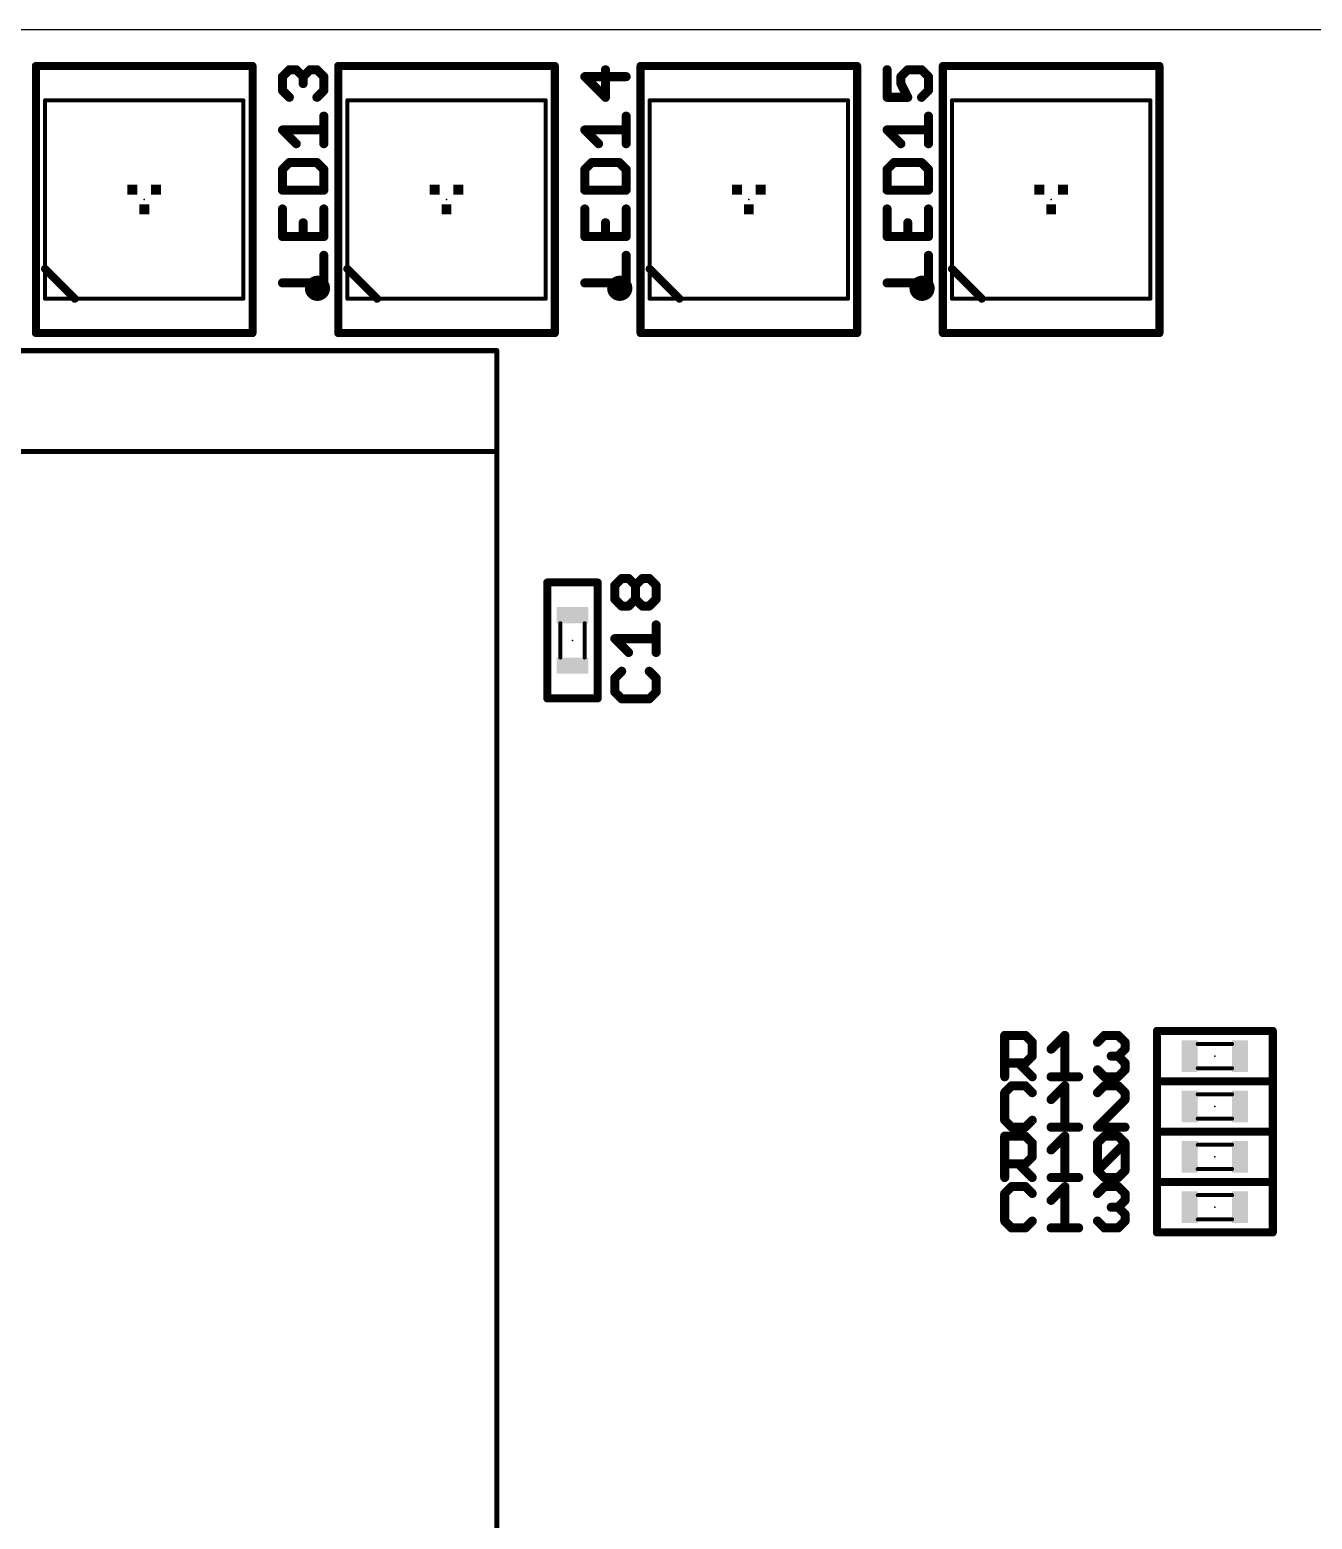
# Model space of a CAD drawing. Extents: x 43 to 243, y 16 to 92.
# Drawn here: x 171.42 to 203.75, y 54.05 to 91.59 of the extents above; entities that cross this region are included whole.
import ezdxf

# ---------------------------------------------------------------- set-up
doc = ezdxf.new("R2010")
doc.units = 0
for name, color, linetype in [('20', 7, 'CONTINUOUS'), ('21', 253, 'CONTINUOUS'), ('23', 7, 'CONTINUOUS'), ('25', 253, 'CONTINUOUS'), ('51', 253, 'CONTINUOUS')]:
    doc.layers.add(name, color=color, linetype=linetype)

# ---------------------------------------------------------------- blocks, each defined once
blk = doc.blocks.new('RECT')
blk.add_solid([(-0.5, -0.5), (0.5, -0.5), (-0.5, 0.5), (0.5, 0.5)])

msp = doc.modelspace()

# ---------------------------------------------------------------- linework, layer by layer
at = {"layer": '20'}
msp.add_line((243.18, 91.59), (43.18, 91.59), dxfattribs=at)
at = {"layer": '21'}
for points, const_width in [([(171.577, 83.947), (171.577, 90.678)], 0.2032), ([(171.577, 90.678), (177.038, 90.678)], 0.2032), ([(177.038, 90.678), (177.038, 83.947)], 0.2032), ([(179.197, 83.947), (179.197, 90.678)], 0.2032), ([(179.197, 90.678), (184.658, 90.678)], 0.2032), ([(184.658, 90.678), (184.658, 83.947)], 0.2032), ([(186.817, 83.947), (186.817, 90.678)], 0.2032), ([(186.817, 90.678), (192.278, 90.678)], 0.2032), ([(192.278, 90.678), (192.278, 83.947)], 0.2032), ([(194.437, 83.947), (194.437, 90.678)], 0.2032), ([(194.437, 90.678), (199.898, 90.678)], 0.2032), ([(199.898, 90.678), (199.898, 83.947)], 0.2032), ([(177.038, 83.947), (171.577, 83.947)], 0.2032), ([(184.658, 83.947), (179.197, 83.947)], 0.2032), ([(192.278, 83.947), (186.817, 83.947)], 0.2032), ([(199.898, 83.947), (194.437, 83.947)], 0.2032), ([(104.4575, 83.5025), (183.1975, 83.5025)], 0.127), ([(183.1975, 83.5025), (183.1975, 17.4625)], 0.127), ([(183.1975, 80.9625), (104.4575, 80.9625)], 0.127), ([(183.1975, 20.0025), (183.1975, 80.9625)], 0.127), ([(184.4675, 74.7395), (184.4675, 77.6605)], 0.2032), ([(184.4675, 77.6605), (185.7375, 77.6605)], 0.2032), ([(185.7375, 77.6605), (185.7375, 74.7395)], 0.2032), ([(185.7375, 74.7395), (184.4675, 74.7395)], 0.2032), ([(199.8345, 65.0875), (199.8345, 66.3575)], 0.2032), ([(199.8345, 66.3575), (202.7555, 66.3575)], 0.2032), ([(202.7555, 66.3575), (202.7555, 65.0875)], 0.2032), ([(199.8345, 65.0875), (202.7555, 65.0875)], 0.2032), ([(199.8345, 63.8175), (199.8345, 65.0875)], 0.2032), ([(202.7555, 65.0875), (199.8345, 65.0875)], 0.2032), ([(202.7555, 65.0875), (202.7555, 63.8175)], 0.2032), ([(202.7555, 63.8175), (199.8345, 63.8175)], 0.2032), ([(199.8345, 62.5475), (199.8345, 63.8175)], 0.2032), ([(199.8345, 63.8175), (202.7555, 63.8175)], 0.2032), ([(202.7555, 63.8175), (202.7555, 62.5475)], 0.2032), ([(199.8345, 62.5475), (202.7555, 62.5475)], 0.2032), ([(199.8345, 61.2775), (199.8345, 62.5475)], 0.2032), ([(202.7555, 62.5475), (199.8345, 62.5475)], 0.2032), ([(202.7555, 62.5475), (202.7555, 61.2775)], 0.2032), ([(202.7555, 61.2775), (199.8345, 61.2775)], 0.2032)]:
    msp.add_lwpolyline(points, dxfattribs=dict(at, const_width=const_width))
for points, const_width in [([(171.6278, 90.678, 1), (171.5262, 90.678)], 0.1016), ([(171.577, 90.7288, 1), (171.577, 90.6272)], 0.1016), ([(177.0888, 90.678, 1), (176.9872, 90.678)], 0.1016), ([(177.038, 90.6272, 1), (177.038, 90.7288)], 0.1016), ([(179.2478, 90.678, 1), (179.1462, 90.678)], 0.1016), ([(179.197, 90.7288, 1), (179.197, 90.6272)], 0.1016), ([(184.7088, 90.678, 1), (184.6072, 90.678)], 0.1016), ([(184.658, 90.6272, 1), (184.658, 90.7288)], 0.1016), ([(186.8678, 90.678, 1), (186.7662, 90.678)], 0.1016), ([(186.817, 90.7288, 1), (186.817, 90.6272)], 0.1016), ([(192.3288, 90.678, 1), (192.2272, 90.678)], 0.1016), ([(192.278, 90.6272, 1), (192.278, 90.7288)], 0.1016), ([(194.4878, 90.678, 1), (194.3862, 90.678)], 0.1016), ([(194.437, 90.7288, 1), (194.437, 90.6272)], 0.1016), ([(199.9488, 90.678, 1), (199.8472, 90.678)], 0.1016), ([(199.898, 90.6272, 1), (199.898, 90.7288)], 0.1016), ([(178.6735, 84.9158, 1), (178.6735, 85.2332, 1), (178.6735, 84.9158)], 0.3175), ([(186.2935, 84.9158, 1), (186.2935, 85.2332, 1), (186.2935, 84.9158)], 0.3175), ([(193.9135, 84.9158, 1), (193.9135, 85.2332, 1), (193.9135, 84.9158)], 0.3175), ([(171.577, 83.9978, 1), (171.577, 83.8962)], 0.1016), ([(171.5262, 83.947, 1), (171.6278, 83.947)], 0.1016), ([(176.9872, 83.947, 1), (177.0888, 83.947)], 0.1016), ([(177.038, 83.8962, 1), (177.038, 83.9978)], 0.1016), ([(179.197, 83.9978, 1), (179.197, 83.8962)], 0.1016), ([(179.1462, 83.947, 1), (179.2478, 83.947)], 0.1016), ([(184.6072, 83.947, 1), (184.7088, 83.947)], 0.1016), ([(184.658, 83.8962, 1), (184.658, 83.9978)], 0.1016), ([(186.817, 83.9978, 1), (186.817, 83.8962)], 0.1016), ([(186.7662, 83.947, 1), (186.8678, 83.947)], 0.1016), ([(192.2272, 83.947, 1), (192.3288, 83.947)], 0.1016), ([(192.278, 83.8962, 1), (192.278, 83.9978)], 0.1016), ([(194.437, 83.9978, 1), (194.437, 83.8962)], 0.1016), ([(194.3862, 83.947, 1), (194.4878, 83.947)], 0.1016), ([(199.8472, 83.947, 1), (199.9488, 83.947)], 0.1016), ([(199.898, 83.8962, 1), (199.898, 83.9978)], 0.1016), ([(183.2293, 83.5025, 1), (183.1658, 83.5025)], 0.0635), ([(183.1975, 83.4707, 1), (183.1975, 83.5343)], 0.0635), ([(183.2293, 80.9625, 1), (183.1658, 80.9625)], 0.0635), ([(183.1975, 80.9308, 1), (183.1975, 80.9943)], 0.0635), ([(184.5183, 77.6605, 1), (184.4167, 77.6605)], 0.1016), ([(184.4675, 77.7113, 1), (184.4675, 77.6097)], 0.1016), ([(185.7883, 77.6605, 1), (185.6867, 77.6605)], 0.1016), ([(185.7375, 77.6097, 1), (185.7375, 77.7113)], 0.1016), ([(184.4675, 74.7903, 1), (184.4675, 74.6887)], 0.1016), ([(184.4167, 74.7395, 1), (184.5183, 74.7395)], 0.1016), ([(185.6867, 74.7395, 1), (185.7883, 74.7395)], 0.1016), ([(185.7375, 74.6887, 1), (185.7375, 74.7903)], 0.1016), ([(199.8853, 66.3575, 1), (199.7837, 66.3575)], 0.1016), ([(199.8345, 66.4083, 1), (199.8345, 66.3067)], 0.1016), ([(202.8063, 66.3575, 1), (202.7047, 66.3575)], 0.1016), ([(202.7555, 66.3067, 1), (202.7555, 66.4083)], 0.1016), ([(199.8345, 65.1383, 1), (199.8345, 65.0367)], 0.1016), ([(199.8853, 65.0875, 1), (199.7837, 65.0875)], 0.1016), ([(199.8345, 65.1383, 1), (199.8345, 65.0367)], 0.1016), ([(199.7837, 65.0875, 1), (199.8853, 65.0875)], 0.1016), ([(202.8063, 65.0875, 1), (202.7047, 65.0875)], 0.1016), ([(202.7047, 65.0875, 1), (202.8063, 65.0875)], 0.1016), ([(202.7555, 65.0367, 1), (202.7555, 65.1383)], 0.1016), ([(202.7555, 65.0367, 1), (202.7555, 65.1383)], 0.1016), ([(199.8345, 63.8683, 1), (199.8345, 63.7667)], 0.1016), ([(199.8853, 63.8175, 1), (199.7837, 63.8175)], 0.1016), ([(199.8345, 63.8683, 1), (199.8345, 63.7667)], 0.1016), ([(199.7837, 63.8175, 1), (199.8853, 63.8175)], 0.1016), ([(202.8063, 63.8175, 1), (202.7047, 63.8175)], 0.1016), ([(202.7047, 63.8175, 1), (202.8063, 63.8175)], 0.1016), ([(202.7555, 63.7667, 1), (202.7555, 63.8683)], 0.1016), ([(202.7555, 63.7667, 1), (202.7555, 63.8683)], 0.1016), ([(199.8345, 62.5983, 1), (199.8345, 62.4967)], 0.1016), ([(199.8853, 62.5475, 1), (199.7837, 62.5475)], 0.1016), ([(199.8345, 62.5983, 1), (199.8345, 62.4967)], 0.1016), ([(199.7837, 62.5475, 1), (199.8853, 62.5475)], 0.1016), ([(202.8063, 62.5475, 1), (202.7047, 62.5475)], 0.1016), ([(202.7047, 62.5475, 1), (202.8063, 62.5475)], 0.1016), ([(202.7555, 62.4967, 1), (202.7555, 62.5983)], 0.1016), ([(202.7555, 62.4967, 1), (202.7555, 62.5983)], 0.1016), ([(199.8345, 61.3283, 1), (199.8345, 61.2267)], 0.1016), ([(199.7837, 61.2775, 1), (199.8853, 61.2775)], 0.1016), ([(202.7047, 61.2775, 1), (202.8063, 61.2775)], 0.1016), ([(202.7555, 61.2267, 1), (202.7555, 61.3283)], 0.1016)]:
    msp.add_lwpolyline(points, format="xyb", dxfattribs=dict(at, const_width=const_width))
at = {"layer": '23'}
for p in [(174.3075, 87.3125), (181.9275, 87.3125), (189.5475, 87.3125), (197.1675, 87.3125), (185.1025, 76.2), (201.295, 65.7225), (201.295, 64.4525), (201.295, 63.1825), (201.295, 61.9125)]:
    msp.add_point(p, dxfattribs=at)
at = {"layer": '25', "const_width": 0.2286}
for points in [[(177.7924, 90.409), (177.9661, 90.5828)], [(177.7924, 90.0616), (177.7924, 90.409)], [(177.9661, 90.5828), (178.1398, 90.5828)], [(178.1398, 90.5828), (178.3136, 90.409)], [(178.3136, 90.409), (178.4873, 90.5828)], [(178.3136, 90.409), (178.3136, 90.2353)], [(178.4873, 90.5828), (178.661, 90.5828)], [(178.661, 90.5828), (178.8347, 90.409)], [(178.8347, 90.409), (178.8347, 90.0616)], [(186.4547, 90.409), (185.4124, 90.409)], [(185.4124, 90.409), (185.9336, 89.8879)], [(185.9336, 89.8879), (185.9336, 90.5828)], [(193.0324, 90.5828), (193.0324, 89.8879)], [(193.3798, 90.409), (193.5536, 90.5828)], [(193.3798, 90.2353), (193.3798, 90.409)], [(193.5536, 90.5828), (193.901, 90.5828)], [(193.901, 90.5828), (194.0747, 90.409)], [(194.0747, 90.409), (194.0747, 90.0616)], [(177.9661, 89.8879), (177.7924, 90.0616)], [(178.8347, 90.0616), (178.661, 89.8879)], [(193.5536, 89.8879), (193.3798, 90.2353)], [(194.0747, 90.0616), (193.901, 89.8879)], [(193.0324, 89.8879), (193.5536, 89.8879)], [(178.8347, 88.7185), (178.8347, 89.4134)], [(186.4547, 88.7185), (186.4547, 89.4134)], [(194.0747, 88.7185), (194.0747, 89.4134)], [(178.1398, 88.7185), (177.7924, 89.0659)], [(177.7924, 89.0659), (178.8347, 89.0659)], [(185.7598, 88.7185), (185.4124, 89.0659)], [(185.4124, 89.0659), (186.4547, 89.0659)], [(193.3798, 88.7185), (193.0324, 89.0659)], [(193.0324, 89.0659), (194.0747, 89.0659)], [(177.9661, 88.244), (177.7924, 88.0702)], [(178.661, 88.244), (177.9661, 88.244)], [(178.8347, 88.0702), (178.661, 88.244)], [(185.5861, 88.244), (185.4124, 88.0702)], [(186.281, 88.244), (185.5861, 88.244)], [(186.4547, 88.0702), (186.281, 88.244)], [(193.2061, 88.244), (193.0324, 88.0702)], [(193.901, 88.244), (193.2061, 88.244)], [(194.0747, 88.0702), (193.901, 88.244)], [(177.7924, 88.0702), (177.7924, 87.5491)], [(178.8347, 87.5491), (178.8347, 88.0702)], [(185.4124, 88.0702), (185.4124, 87.5491)], [(186.4547, 87.5491), (186.4547, 88.0702)], [(193.0324, 88.0702), (193.0324, 87.5491)], [(194.0747, 87.5491), (194.0747, 88.0702)], [(177.7924, 87.5491), (178.8347, 87.5491)], [(185.4124, 87.5491), (186.4547, 87.5491)], [(193.0324, 87.5491), (194.0747, 87.5491)], [(177.7924, 87.0746), (177.7924, 86.3797)], [(178.8347, 86.3797), (178.8347, 87.0746)], [(185.4124, 87.0746), (185.4124, 86.3797)], [(186.4547, 86.3797), (186.4547, 87.0746)], [(193.0324, 87.0746), (193.0324, 86.3797)], [(194.0747, 86.3797), (194.0747, 87.0746)], [(178.3136, 86.3797), (178.3136, 86.7271)], [(185.9336, 86.3797), (185.9336, 86.7271)], [(193.5536, 86.3797), (193.5536, 86.7271)], [(177.7924, 86.3797), (178.8347, 86.3797)], [(185.4124, 86.3797), (186.4547, 86.3797)], [(193.0324, 86.3797), (194.0747, 86.3797)], [(178.8347, 85.2103), (178.8347, 85.9052)], [(186.4547, 85.2103), (186.4547, 85.9052)], [(194.0747, 85.2103), (194.0747, 85.9052)], [(177.7924, 85.2103), (178.8347, 85.2103)], [(185.4124, 85.2103), (186.4547, 85.2103)], [(193.0324, 85.2103), (194.0747, 85.2103)], [(186.1684, 77.5867), (186.3421, 77.7605)], [(186.3421, 77.7605), (186.5158, 77.7605)], [(186.5158, 77.7605), (186.6896, 77.5867)], [(186.6896, 77.5867), (186.8633, 77.7605)], [(186.8633, 77.7605), (187.037, 77.7605)], [(187.037, 77.7605), (187.2107, 77.5867)], [(186.1684, 77.2393), (186.1684, 77.5867)], [(186.3421, 77.0656), (186.1684, 77.2393)], [(186.6896, 77.2393), (186.5158, 77.0656)], [(186.6896, 77.2393), (186.6896, 77.5867)], [(186.8633, 77.0656), (186.6896, 77.2393)], [(187.2107, 77.2393), (187.037, 77.0656)], [(187.2107, 77.5867), (187.2107, 77.2393)], [(186.5158, 77.0656), (186.3421, 77.0656)], [(187.037, 77.0656), (186.8633, 77.0656)], [(187.2107, 75.8962), (187.2107, 76.5911)], [(186.5158, 75.8962), (186.1684, 76.2436)], [(186.1684, 76.2436), (187.2107, 76.2436)], [(186.3421, 75.4217), (186.1684, 75.2479)], [(187.2107, 75.2479), (187.037, 75.4217)], [(186.1684, 75.2479), (186.1684, 74.9005)], [(187.2107, 74.9005), (187.2107, 75.2479)], [(186.1684, 74.9005), (186.3421, 74.7268)], [(186.3421, 74.7268), (187.037, 74.7268)], [(187.037, 74.7268), (187.2107, 74.9005)], [(195.9961, 65.2018), (195.9961, 66.2441)], [(195.9961, 66.2441), (196.5172, 66.2441)], [(196.5172, 66.2441), (196.691, 66.0704)], [(196.691, 66.0704), (196.691, 65.7229)], [(197.1655, 65.8967), (197.5129, 66.2441)], [(197.5129, 66.2441), (197.5129, 65.2018)], [(198.3349, 66.0704), (198.5086, 66.2441)], [(198.5086, 66.2441), (198.856, 66.2441)], [(198.856, 66.2441), (199.0298, 66.0704)], [(199.0298, 66.0704), (199.0298, 65.8967)], [(196.691, 65.7229), (196.5172, 65.5492)], [(198.856, 65.7229), (198.6823, 65.7229)], [(199.0298, 65.8967), (198.856, 65.7229)], [(198.856, 65.7229), (199.0298, 65.5492)], [(196.5172, 65.5492), (195.9961, 65.5492)], [(196.3435, 65.5492), (196.691, 65.2018)], [(198.5086, 65.2018), (198.3349, 65.3755)], [(199.0298, 65.3755), (198.856, 65.2018)], [(199.0298, 65.5492), (199.0298, 65.3755)], [(196.1698, 64.9741), (195.9961, 64.8004)], [(196.5172, 64.9741), (196.1698, 64.9741)], [(196.691, 64.8004), (196.5172, 64.9741)], [(197.1655, 65.2018), (197.8604, 65.2018)], [(197.1655, 64.6267), (197.5129, 64.9741)], [(197.5129, 64.9741), (197.5129, 63.9318)], [(198.5086, 64.9741), (198.3349, 64.8004)], [(198.856, 65.2018), (198.5086, 65.2018)], [(198.856, 64.9741), (198.5086, 64.9741)], [(199.0298, 64.8004), (198.856, 64.9741)], [(195.9961, 64.8004), (195.9961, 64.1055)], [(198.3349, 63.9318), (199.0298, 64.6267)], [(199.0298, 64.6267), (199.0298, 64.8004)], [(195.9961, 64.1055), (196.1698, 63.9318)], [(196.5172, 63.9318), (196.691, 64.1055)], [(195.9961, 62.6618), (195.9961, 63.7041)], [(195.9961, 63.7041), (196.5172, 63.7041)], [(196.1698, 63.9318), (196.5172, 63.9318)], [(196.5172, 63.7041), (196.691, 63.5304)], [(197.1655, 63.9318), (197.8604, 63.9318)], [(197.1655, 63.3567), (197.5129, 63.7041)], [(197.5129, 63.7041), (197.5129, 62.6618)], [(199.0298, 63.9318), (198.3349, 63.9318)], [(198.3349, 63.5304), (198.5086, 63.7041)], [(198.5086, 63.7041), (198.856, 63.7041)], [(198.856, 63.7041), (199.0298, 63.5304)], [(196.691, 63.5304), (196.691, 63.1829)], [(198.3349, 62.8355), (198.3349, 63.5304)], [(198.3349, 62.8355), (199.0298, 63.5304)], [(199.0298, 63.5304), (199.0298, 62.8355)], [(196.5172, 63.0092), (195.9961, 63.0092)], [(196.3435, 63.0092), (196.691, 62.6618)], [(196.691, 63.1829), (196.5172, 63.0092)], [(197.1655, 62.6618), (197.8604, 62.6618)], [(198.5086, 62.6618), (198.3349, 62.8355)], [(198.856, 62.6618), (198.5086, 62.6618)], [(199.0298, 62.8355), (198.856, 62.6618)], [(196.1698, 62.4341), (195.9961, 62.2604)], [(195.9961, 62.2604), (195.9961, 61.5655)], [(196.5172, 62.4341), (196.1698, 62.4341)], [(196.691, 62.2604), (196.5172, 62.4341)], [(197.1655, 62.0867), (197.5129, 62.4341)], [(197.5129, 62.4341), (197.5129, 61.3918)], [(198.3349, 62.2604), (198.5086, 62.4341)], [(198.5086, 62.4341), (198.856, 62.4341)], [(198.856, 62.4341), (199.0298, 62.2604)], [(199.0298, 62.2604), (199.0298, 62.0867)], [(198.856, 61.9129), (198.6823, 61.9129)], [(199.0298, 62.0867), (198.856, 61.9129)], [(198.856, 61.9129), (199.0298, 61.7392)], [(195.9961, 61.5655), (196.1698, 61.3918)], [(196.5172, 61.3918), (196.691, 61.5655)], [(198.5086, 61.3918), (198.3349, 61.5655)], [(199.0298, 61.5655), (198.856, 61.3918)], [(199.0298, 61.7392), (199.0298, 61.5655)], [(196.1698, 61.3918), (196.5172, 61.3918)], [(197.1655, 61.3918), (197.8604, 61.3918)], [(198.856, 61.3918), (198.5086, 61.3918)]]:
    msp.add_lwpolyline(points, dxfattribs=at)
at = {"layer": '25', "const_width": 0.1143}
for points in [[(177.8496, 90.409, 1), (177.7353, 90.409)], [(177.752, 90.4494, 1), (177.8328, 90.3686)], [(177.9661, 90.6399, 1), (177.9661, 90.5256)], [(178.0065, 90.5423, 1), (177.9257, 90.6232)], [(178.1803, 90.6232, 1), (178.0994, 90.5423)], [(178.1398, 90.5256, 1), (178.1398, 90.6399)], [(178.2731, 90.4494, 1), (178.354, 90.3686)], [(178.3707, 90.409, 1), (178.2564, 90.409)], [(178.2731, 90.3686, 1), (178.354, 90.4494)], [(178.4873, 90.6399, 1), (178.4873, 90.5256)], [(178.5277, 90.5423, 1), (178.4469, 90.6232)], [(178.7014, 90.6232, 1), (178.6206, 90.5423)], [(178.661, 90.5256, 1), (178.661, 90.6399)], [(178.8919, 90.409, 1), (178.7775, 90.409)], [(178.7943, 90.3686, 1), (178.8751, 90.4494)], [(185.4124, 90.4662, 1), (185.4124, 90.3519)], [(185.4528, 90.4494, 1), (185.372, 90.3686)], [(185.9907, 90.5828, 1), (185.8764, 90.5828)], [(186.4547, 90.3519, 1), (186.4547, 90.4662)], [(193.0896, 90.5828, 1), (192.9753, 90.5828)], [(193.437, 90.409, 1), (193.3227, 90.409)], [(193.3394, 90.4494, 1), (193.4203, 90.3686)], [(193.5536, 90.6399, 1), (193.5536, 90.5256)], [(193.594, 90.5423, 1), (193.5131, 90.6232)], [(193.9414, 90.6232, 1), (193.8606, 90.5423)], [(193.901, 90.5256, 1), (193.901, 90.6399)], [(194.1319, 90.409, 1), (194.0175, 90.409)], [(194.0343, 90.3686, 1), (194.1151, 90.4494)], [(177.8328, 90.102, 1), (177.752, 90.0212)], [(177.7353, 90.0616, 1), (177.8496, 90.0616)], [(178.2564, 90.2353, 1), (178.3707, 90.2353)], [(178.7775, 90.0616, 1), (178.8919, 90.0616)], [(178.8751, 90.0212, 1), (178.7943, 90.102)], [(193.431, 90.2609, 1), (193.3287, 90.2098)], [(193.3227, 90.2353, 1), (193.437, 90.2353)], [(194.0175, 90.0616, 1), (194.1319, 90.0616)], [(194.1151, 90.0212, 1), (194.0343, 90.102)], [(177.9257, 89.8475, 1), (178.0065, 89.9283)], [(178.6206, 89.9283, 1), (178.7014, 89.8475)], [(185.8764, 89.8879, 1), (185.9907, 89.8879)], [(185.8931, 89.8475, 1), (185.974, 89.9283)], [(193.0324, 89.945, 1), (193.0324, 89.8307)], [(192.9753, 89.8879, 1), (193.0896, 89.8879)], [(193.5024, 89.8623, 1), (193.6047, 89.9134)], [(193.5536, 89.8307, 1), (193.5536, 89.945)], [(193.8606, 89.9283, 1), (193.9414, 89.8475)], [(178.8919, 89.4134, 1), (178.7775, 89.4134)], [(186.5119, 89.4134, 1), (186.3975, 89.4134)], [(194.1319, 89.4134, 1), (194.0175, 89.4134)], [(177.8328, 89.1063, 1), (177.752, 89.0255)], [(177.7924, 89.1231, 1), (177.7924, 89.0088)], [(178.8347, 89.0088, 1), (178.8347, 89.1231)], [(185.4528, 89.1063, 1), (185.372, 89.0255)], [(185.4124, 89.1231, 1), (185.4124, 89.0088)], [(186.4547, 89.0088, 1), (186.4547, 89.1231)], [(193.0728, 89.1063, 1), (192.992, 89.0255)], [(193.0324, 89.1231, 1), (193.0324, 89.0088)], [(194.0747, 89.0088, 1), (194.0747, 89.1231)], [(178.0994, 88.6781, 1), (178.1803, 88.7589)], [(178.7775, 88.7185, 1), (178.8919, 88.7185)], [(185.7194, 88.6781, 1), (185.8003, 88.7589)], [(186.3975, 88.7185, 1), (186.5119, 88.7185)], [(193.3394, 88.6781, 1), (193.4203, 88.7589)], [(194.0175, 88.7185, 1), (194.1319, 88.7185)], [(177.9661, 88.3011, 1), (177.9661, 88.1868)], [(178.0065, 88.2035, 1), (177.9257, 88.2844)], [(178.7014, 88.2844, 1), (178.6206, 88.2035)], [(178.661, 88.1868, 1), (178.661, 88.3011)], [(185.5861, 88.3011, 1), (185.5861, 88.1868)], [(185.6265, 88.2035, 1), (185.5457, 88.2844)], [(186.3214, 88.2844, 1), (186.2406, 88.2035)], [(186.281, 88.1868, 1), (186.281, 88.3011)], [(193.2061, 88.3011, 1), (193.2061, 88.1868)], [(193.2465, 88.2035, 1), (193.1657, 88.2844)], [(193.9414, 88.2844, 1), (193.8606, 88.2035)], [(193.901, 88.1868, 1), (193.901, 88.3011)], [(177.8496, 88.0702, 1), (177.7353, 88.0702)], [(177.752, 88.1107, 1), (177.8328, 88.0298)], [(178.8919, 88.0702, 1), (178.7775, 88.0702)], [(178.7943, 88.0298, 1), (178.8751, 88.1107)], [(185.4696, 88.0702, 1), (185.3553, 88.0702)], [(185.372, 88.1107, 1), (185.4528, 88.0298)], [(186.5119, 88.0702, 1), (186.3975, 88.0702)], [(186.4143, 88.0298, 1), (186.4951, 88.1107)], [(193.0896, 88.0702, 1), (192.9753, 88.0702)], [(192.992, 88.1107, 1), (193.0728, 88.0298)], [(194.1319, 88.0702, 1), (194.0175, 88.0702)], [(194.0343, 88.0298, 1), (194.1151, 88.1107)], [(177.7924, 87.6062, 1), (177.7924, 87.4919)], [(177.7353, 87.5491, 1), (177.8496, 87.5491)], [(178.7775, 87.5491, 1), (178.8919, 87.5491)], [(178.8347, 87.4919, 1), (178.8347, 87.6062)], [(185.4124, 87.6062, 1), (185.4124, 87.4919)], [(185.3553, 87.5491, 1), (185.4696, 87.5491)], [(186.3975, 87.5491, 1), (186.5119, 87.5491)], [(186.4547, 87.4919, 1), (186.4547, 87.6062)], [(193.0324, 87.6062, 1), (193.0324, 87.4919)], [(192.9753, 87.5491, 1), (193.0896, 87.5491)], [(194.0175, 87.5491, 1), (194.1319, 87.5491)], [(194.0747, 87.4919, 1), (194.0747, 87.6062)], [(177.8496, 87.0746, 1), (177.7353, 87.0746)], [(178.8919, 87.0746, 1), (178.7775, 87.0746)], [(185.4696, 87.0746, 1), (185.3553, 87.0746)], [(186.5119, 87.0746, 1), (186.3975, 87.0746)], [(193.0896, 87.0746, 1), (192.9753, 87.0746)], [(194.1319, 87.0746, 1), (194.0175, 87.0746)], [(178.3707, 86.7271, 1), (178.2564, 86.7271)], [(185.9907, 86.7271, 1), (185.8764, 86.7271)], [(193.6107, 86.7271, 1), (193.4964, 86.7271)], [(177.7924, 86.4368, 1), (177.7924, 86.3226)], [(177.7353, 86.3797, 1), (177.8496, 86.3797)], [(178.2564, 86.3797, 1), (178.3707, 86.3797)], [(178.7775, 86.3797, 1), (178.8919, 86.3797)], [(178.8347, 86.3226, 1), (178.8347, 86.4368)], [(185.4124, 86.4368, 1), (185.4124, 86.3226)], [(185.3553, 86.3797, 1), (185.4696, 86.3797)], [(185.8764, 86.3797, 1), (185.9907, 86.3797)], [(186.3975, 86.3797, 1), (186.5119, 86.3797)], [(186.4547, 86.3226, 1), (186.4547, 86.4368)], [(193.0324, 86.4368, 1), (193.0324, 86.3226)], [(192.9753, 86.3797, 1), (193.0896, 86.3797)], [(193.4964, 86.3797, 1), (193.6107, 86.3797)], [(194.0175, 86.3797, 1), (194.1319, 86.3797)], [(194.0747, 86.3226, 1), (194.0747, 86.4368)], [(178.8919, 85.9052, 1), (178.7775, 85.9052)], [(186.5119, 85.9052, 1), (186.3975, 85.9052)], [(194.1319, 85.9052, 1), (194.0175, 85.9052)], [(177.7924, 85.2675, 1), (177.7924, 85.1532)], [(178.7775, 85.2103, 1), (178.8919, 85.2103)], [(178.8347, 85.1532, 1), (178.8347, 85.2675)], [(185.4124, 85.2675, 1), (185.4124, 85.1532)], [(186.3975, 85.2103, 1), (186.5119, 85.2103)], [(186.4547, 85.1532, 1), (186.4547, 85.2675)], [(193.0324, 85.2675, 1), (193.0324, 85.1532)], [(194.0175, 85.2103, 1), (194.1319, 85.2103)], [(194.0747, 85.1532, 1), (194.0747, 85.2675)], [(186.3421, 77.8176, 1), (186.3421, 77.7033)], [(186.3825, 77.72, 1), (186.3017, 77.8009)], [(186.5563, 77.8009, 1), (186.4754, 77.72)], [(186.5158, 77.7033, 1), (186.5158, 77.8176)], [(186.8633, 77.8176, 1), (186.8633, 77.7033)], [(186.9037, 77.72, 1), (186.8229, 77.8009)], [(187.0774, 77.8009, 1), (186.9966, 77.72)], [(187.037, 77.7033, 1), (187.037, 77.8176)], [(186.128, 77.6271, 1), (186.2088, 77.5463)], [(186.2088, 77.2797, 1), (186.128, 77.1989)], [(186.2256, 77.5867, 1), (186.1113, 77.5867)], [(186.7467, 77.5867, 1), (186.6324, 77.5867)], [(186.6491, 77.6271, 1), (186.73, 77.5463)], [(186.73, 77.2797, 1), (186.6491, 77.1989)], [(186.6491, 77.5463, 1), (186.73, 77.6271)], [(186.73, 77.1989, 1), (186.6491, 77.2797)], [(187.2679, 77.5867, 1), (187.1535, 77.5867)], [(187.1703, 77.5463, 1), (187.2511, 77.6271)], [(187.2511, 77.1989, 1), (187.1703, 77.2797)], [(186.1113, 77.2393, 1), (186.2256, 77.2393)], [(186.3421, 77.1227, 1), (186.3421, 77.0084)], [(186.3017, 77.0252, 1), (186.3825, 77.106)], [(186.4754, 77.106, 1), (186.5563, 77.0252)], [(186.5158, 77.0084, 1), (186.5158, 77.1227)], [(186.6324, 77.2393, 1), (186.7467, 77.2393)], [(186.8633, 77.1227, 1), (186.8633, 77.0084)], [(186.8229, 77.0252, 1), (186.9037, 77.106)], [(186.9966, 77.106, 1), (187.0774, 77.0252)], [(187.037, 77.0084, 1), (187.037, 77.1227)], [(187.1535, 77.2393, 1), (187.2679, 77.2393)], [(187.2679, 76.5911, 1), (187.1535, 76.5911)], [(186.1684, 76.3008, 1), (186.1684, 76.1865)], [(186.2088, 76.284, 1), (186.128, 76.2032)], [(187.2107, 76.1865, 1), (187.2107, 76.3008)], [(186.4754, 75.8558, 1), (186.5563, 75.9366)], [(187.1535, 75.8962, 1), (187.2679, 75.8962)], [(186.3825, 75.3812, 1), (186.3017, 75.4621)], [(187.0774, 75.4621, 1), (186.9966, 75.3812)], [(186.128, 75.2884, 1), (186.2088, 75.2075)], [(186.2256, 75.2479, 1), (186.1113, 75.2479)], [(187.2679, 75.2479, 1), (187.1535, 75.2479)], [(187.1703, 75.2075, 1), (187.2511, 75.2884)], [(186.2088, 74.9409, 1), (186.128, 74.8601)], [(186.1113, 74.9005, 1), (186.2256, 74.9005)], [(186.3421, 74.7839, 1), (186.3421, 74.6697)], [(186.3017, 74.6864, 1), (186.3825, 74.7672)], [(186.9966, 74.7672, 1), (187.0774, 74.6864)], [(187.037, 74.6697, 1), (187.037, 74.7839)], [(187.1535, 74.9005, 1), (187.2679, 74.9005)], [(187.2511, 74.8601, 1), (187.1703, 74.9409)], [(196.0533, 66.2441, 1), (195.939, 66.2441)], [(195.9961, 66.3012, 1), (195.9961, 66.1869)], [(196.5577, 66.2845, 1), (196.4768, 66.2037)], [(196.5172, 66.1869, 1), (196.5172, 66.3012)], [(196.7481, 66.0704, 1), (196.6338, 66.0704)], [(196.6506, 66.03, 1), (196.7314, 66.1108)], [(197.5701, 66.2441, 1), (197.4558, 66.2441)], [(197.5533, 66.2037, 1), (197.4725, 66.2845)], [(198.2945, 66.1108, 1), (198.3753, 66.03)], [(198.5086, 66.3012, 1), (198.5086, 66.1869)], [(198.549, 66.2037, 1), (198.4682, 66.2845)], [(198.8965, 66.2845, 1), (198.8156, 66.2037)], [(198.856, 66.1869, 1), (198.856, 66.3012)], [(199.0869, 66.0704, 1), (198.9726, 66.0704)], [(198.9893, 66.03, 1), (199.0702, 66.1108)], [(196.6338, 65.7229, 1), (196.7481, 65.7229)], [(196.7314, 65.6825, 1), (196.6506, 65.7634)], [(197.1251, 65.9371, 1), (197.2059, 65.8562)], [(198.6823, 65.7801, 1), (198.6823, 65.6658)], [(198.8965, 65.7634, 1), (198.8156, 65.6825)], [(198.8156, 65.7634, 1), (198.8965, 65.6825)], [(198.856, 65.6658, 1), (198.856, 65.7801)], [(198.9726, 65.8967, 1), (199.0869, 65.8967)], [(199.0702, 65.8562, 1), (198.9893, 65.9371)], [(195.9961, 65.6064, 1), (195.9961, 65.4921)], [(196.3839, 65.5896, 1), (196.3031, 65.5088)], [(196.4768, 65.5896, 1), (196.5577, 65.5088)], [(196.5172, 65.4921, 1), (196.5172, 65.6064)], [(198.3753, 65.4159, 1), (198.2945, 65.3351)], [(199.0869, 65.5492, 1), (198.9726, 65.5492)], [(198.9726, 65.3755, 1), (199.0869, 65.3755)], [(198.9893, 65.5088, 1), (199.0702, 65.5896)], [(199.0702, 65.3351, 1), (198.9893, 65.4159)], [(195.939, 65.2018, 1), (196.0533, 65.2018)], [(196.1698, 65.0312, 1), (196.1698, 64.9169)], [(196.2102, 64.9337, 1), (196.1294, 65.0145)], [(196.5577, 65.0145, 1), (196.4768, 64.9337)], [(196.5172, 64.9169, 1), (196.5172, 65.0312)], [(196.6506, 65.1614, 1), (196.7314, 65.2422)], [(197.1655, 65.2589, 1), (197.1655, 65.1447)], [(197.4558, 65.2018, 1), (197.5701, 65.2018)], [(197.5701, 64.9741, 1), (197.4558, 64.9741)], [(197.5533, 64.9337, 1), (197.4725, 65.0145)], [(197.8604, 65.1447, 1), (197.8604, 65.2589)], [(198.5086, 65.0312, 1), (198.5086, 64.9169)], [(198.5086, 65.2589, 1), (198.5086, 65.1447)], [(198.4682, 65.1614, 1), (198.549, 65.2422)], [(198.549, 64.9337, 1), (198.4682, 65.0145)], [(198.8156, 65.2422, 1), (198.8965, 65.1614)], [(198.8965, 65.0145, 1), (198.8156, 64.9337)], [(198.856, 65.1447, 1), (198.856, 65.2589)], [(198.856, 64.9169, 1), (198.856, 65.0312)], [(196.0533, 64.8004, 1), (195.939, 64.8004)], [(195.9557, 64.8408, 1), (196.0365, 64.76)], [(196.6506, 64.76, 1), (196.7314, 64.8408)], [(197.1251, 64.6671, 1), (197.2059, 64.5862)], [(198.2945, 64.8408, 1), (198.3753, 64.76)], [(199.0869, 64.8004, 1), (198.9726, 64.8004)], [(198.9726, 64.6267, 1), (199.0869, 64.6267)], [(198.9893, 64.76, 1), (199.0702, 64.8408)], [(199.0702, 64.5862, 1), (198.9893, 64.6671)], [(196.0365, 64.1459, 1), (195.9557, 64.0651)], [(196.7314, 64.0651, 1), (196.6506, 64.1459)], [(195.939, 64.1055, 1), (196.0533, 64.1055)], [(196.0533, 63.7041, 1), (195.939, 63.7041)], [(195.9961, 63.7612, 1), (195.9961, 63.6469)], [(196.1698, 63.989, 1), (196.1698, 63.8747)], [(196.1294, 63.8914, 1), (196.2102, 63.9722)], [(196.4768, 63.9722, 1), (196.5577, 63.8914)], [(196.5577, 63.7445, 1), (196.4768, 63.6637)], [(196.5172, 63.8747, 1), (196.5172, 63.989)], [(196.5172, 63.6469, 1), (196.5172, 63.7612)], [(197.1655, 63.989, 1), (197.1655, 63.8747)], [(197.4558, 63.9318, 1), (197.5701, 63.9318)], [(197.5701, 63.7041, 1), (197.4558, 63.7041)], [(197.5533, 63.6637, 1), (197.4725, 63.7445)], [(197.8604, 63.8747, 1), (197.8604, 63.989)], [(198.3349, 63.989, 1), (198.3349, 63.8747)], [(198.2945, 63.9722, 1), (198.3753, 63.8914)], [(198.5086, 63.7612, 1), (198.5086, 63.6469)], [(198.549, 63.6637, 1), (198.4682, 63.7445)], [(198.8965, 63.7445, 1), (198.8156, 63.6637)], [(198.856, 63.6469, 1), (198.856, 63.7612)], [(199.0298, 63.8747, 1), (199.0298, 63.989)], [(196.7481, 63.5304, 1), (196.6338, 63.5304)], [(196.6506, 63.49, 1), (196.7314, 63.5708)], [(197.1251, 63.3971, 1), (197.2059, 63.3162)], [(198.392, 63.5304, 1), (198.2777, 63.5304)], [(198.2945, 63.5708, 1), (198.3753, 63.49)], [(199.0869, 63.5304, 1), (198.9726, 63.5304)], [(199.0702, 63.49, 1), (198.9893, 63.5708)], [(198.9893, 63.49, 1), (199.0702, 63.5708)], [(195.9961, 63.0664, 1), (195.9961, 62.9521)], [(196.3839, 63.0496, 1), (196.3031, 62.9688)], [(196.4768, 63.0496, 1), (196.5577, 62.9688)], [(196.5172, 62.9521, 1), (196.5172, 63.0664)], [(196.6338, 63.1829, 1), (196.7481, 63.1829)], [(196.7314, 63.1425, 1), (196.6506, 63.2234)], [(195.939, 62.6618, 1), (196.0533, 62.6618)], [(196.6506, 62.6214, 1), (196.7314, 62.7022)], [(197.1655, 62.7189, 1), (197.1655, 62.6046)], [(197.4558, 62.6618, 1), (197.5701, 62.6618)], [(197.8604, 62.6046, 1), (197.8604, 62.7189)], [(198.3753, 62.8759, 1), (198.2945, 62.7951)], [(198.2945, 62.8759, 1), (198.3753, 62.7951)], [(198.2777, 62.8355, 1), (198.392, 62.8355)], [(198.5086, 62.7189, 1), (198.5086, 62.6046)], [(198.4682, 62.6214, 1), (198.549, 62.7022)], [(198.8156, 62.7022, 1), (198.8965, 62.6214)], [(198.856, 62.6046, 1), (198.856, 62.7189)], [(198.9726, 62.8355, 1), (199.0869, 62.8355)], [(199.0702, 62.7951, 1), (198.9893, 62.8759)], [(196.0533, 62.2604, 1), (195.939, 62.2604)], [(195.9557, 62.3008, 1), (196.0365, 62.22)], [(196.1698, 62.4912, 1), (196.1698, 62.3769)], [(196.2102, 62.3937, 1), (196.1294, 62.4745)], [(196.5577, 62.4745, 1), (196.4768, 62.3937)], [(196.5172, 62.3769, 1), (196.5172, 62.4912)], [(196.6506, 62.22, 1), (196.7314, 62.3008)], [(197.5701, 62.4341, 1), (197.4558, 62.4341)], [(197.5533, 62.3937, 1), (197.4725, 62.4745)], [(198.2945, 62.3008, 1), (198.3753, 62.22)], [(198.5086, 62.4912, 1), (198.5086, 62.3769)], [(198.549, 62.3937, 1), (198.4682, 62.4745)], [(198.8965, 62.4745, 1), (198.8156, 62.3937)], [(198.856, 62.3769, 1), (198.856, 62.4912)], [(199.0869, 62.2604, 1), (198.9726, 62.2604)], [(198.9893, 62.22, 1), (199.0702, 62.3008)], [(197.1251, 62.1271, 1), (197.2059, 62.0462)], [(198.6823, 61.9701, 1), (198.6823, 61.8558)], [(198.8965, 61.9534, 1), (198.8156, 61.8725)], [(198.8156, 61.9534, 1), (198.8965, 61.8725)], [(198.856, 61.8558, 1), (198.856, 61.9701)], [(198.9726, 62.0867, 1), (199.0869, 62.0867)], [(199.0702, 62.0462, 1), (198.9893, 62.1271)], [(196.0365, 61.6059, 1), (195.9557, 61.5251)], [(195.939, 61.5655, 1), (196.0533, 61.5655)], [(196.7314, 61.5251, 1), (196.6506, 61.6059)], [(198.3753, 61.6059, 1), (198.2945, 61.5251)], [(199.0869, 61.7392, 1), (198.9726, 61.7392)], [(198.9726, 61.5655, 1), (199.0869, 61.5655)], [(198.9893, 61.6988, 1), (199.0702, 61.7796)], [(199.0702, 61.5251, 1), (198.9893, 61.6059)], [(196.1698, 61.449, 1), (196.1698, 61.3347)], [(196.1294, 61.3514, 1), (196.2102, 61.4322)], [(196.4768, 61.4322, 1), (196.5577, 61.3514)], [(196.5172, 61.3347, 1), (196.5172, 61.449)], [(197.1655, 61.449, 1), (197.1655, 61.3347)], [(197.4558, 61.3918, 1), (197.5701, 61.3918)], [(197.8604, 61.3347, 1), (197.8604, 61.449)], [(198.5086, 61.449, 1), (198.5086, 61.3347)], [(198.4682, 61.3514, 1), (198.549, 61.4322)], [(198.8156, 61.4322, 1), (198.8965, 61.3514)], [(198.856, 61.3347, 1), (198.856, 61.449)]]:
    msp.add_lwpolyline(points, format="xyb", dxfattribs=at)
at = {"layer": '51'}
for points, const_width in [([(171.8075, 89.8125), (176.8075, 89.8125)], 0.1016), ([(171.8075, 84.8125), (171.8075, 89.8125)], 0.1016), ([(176.8075, 89.8125), (176.8075, 84.8125)], 0.1016), ([(179.4275, 89.8125), (184.4275, 89.8125)], 0.1016), ([(179.4275, 84.8125), (179.4275, 89.8125)], 0.1016), ([(184.4275, 89.8125), (184.4275, 84.8125)], 0.1016), ([(187.0475, 89.8125), (192.0475, 89.8125)], 0.1016), ([(187.0475, 84.8125), (187.0475, 89.8125)], 0.1016), ([(192.0475, 89.8125), (192.0475, 84.8125)], 0.1016), ([(194.6675, 89.8125), (199.6675, 89.8125)], 0.1016), ([(194.6675, 84.8125), (194.6675, 89.8125)], 0.1016), ([(199.6675, 89.8125), (199.6675, 84.8125)], 0.1016), ([(172.5575, 84.8125), (171.8075, 85.5625)], 0.2032), ([(180.1775, 84.8125), (179.4275, 85.5625)], 0.2032), ([(187.7975, 84.8125), (187.0475, 85.5625)], 0.2032), ([(195.4175, 84.8125), (194.6675, 85.5625)], 0.2032), ([(172.5575, 84.8125), (171.8075, 84.8125)], 0.1016), ([(176.8075, 84.8125), (172.5575, 84.8125)], 0.1016), ([(180.1775, 84.8125), (179.4275, 84.8125)], 0.1016), ([(184.4275, 84.8125), (180.1775, 84.8125)], 0.1016), ([(187.7975, 84.8125), (187.0475, 84.8125)], 0.1016), ([(192.0475, 84.8125), (187.7975, 84.8125)], 0.1016), ([(195.4175, 84.8125), (194.6675, 84.8125)], 0.1016), ([(199.6675, 84.8125), (195.4175, 84.8125)], 0.1016), ([(184.7965, 76.632), (184.7965, 75.768)], 0.1016), ([(185.4085, 75.768), (185.4085, 76.632)], 0.1016), ([(201.727, 66.0285), (200.863, 66.0285)], 0.1016), ([(200.863, 65.4165), (201.727, 65.4165)], 0.1016), ([(201.727, 64.7585), (200.863, 64.7585)], 0.1016), ([(200.863, 64.1465), (201.727, 64.1465)], 0.1016), ([(201.727, 63.4885), (200.863, 63.4885)], 0.1016), ([(200.863, 62.8765), (201.727, 62.8765)], 0.1016), ([(201.727, 62.2185), (200.863, 62.2185)], 0.1016), ([(200.863, 61.6065), (201.727, 61.6065)], 0.1016)]:
    msp.add_lwpolyline(points, dxfattribs=dict(at, const_width=const_width))
for points, const_width in [([(171.8075, 89.8379, 1), (171.8075, 89.7871)], 0.0508), ([(171.8329, 89.8125, 1), (171.7821, 89.8125)], 0.0508), ([(176.8329, 89.8125, 1), (176.7821, 89.8125)], 0.0508), ([(176.8075, 89.7871, 1), (176.8075, 89.8379)], 0.0508), ([(179.4275, 89.8379, 1), (179.4275, 89.7871)], 0.0508), ([(179.4529, 89.8125, 1), (179.4021, 89.8125)], 0.0508), ([(184.4529, 89.8125, 1), (184.4021, 89.8125)], 0.0508), ([(184.4275, 89.7871, 1), (184.4275, 89.8379)], 0.0508), ([(187.0475, 89.8379, 1), (187.0475, 89.7871)], 0.0508), ([(187.0729, 89.8125, 1), (187.0221, 89.8125)], 0.0508), ([(192.0729, 89.8125, 1), (192.0221, 89.8125)], 0.0508), ([(192.0475, 89.7871, 1), (192.0475, 89.8379)], 0.0508), ([(194.6675, 89.8379, 1), (194.6675, 89.7871)], 0.0508), ([(194.6929, 89.8125, 1), (194.6421, 89.8125)], 0.0508), ([(199.6929, 89.8125, 1), (199.6421, 89.8125)], 0.0508), ([(199.6675, 89.7871, 1), (199.6675, 89.8379)], 0.0508), ([(171.8434, 85.5984, 1), (171.7716, 85.5266)], 0.1016), ([(179.4634, 85.5984, 1), (179.3916, 85.5266)], 0.1016), ([(187.0834, 85.5984, 1), (187.0116, 85.5266)], 0.1016), ([(194.7034, 85.5984, 1), (194.6316, 85.5266)], 0.1016), ([(171.8075, 84.8379, 1), (171.8075, 84.7871)], 0.0508), ([(172.5216, 84.7766, 1), (172.5934, 84.8484)], 0.1016), ([(172.5575, 84.8379, 1), (172.5575, 84.7871)], 0.0508), ([(172.5575, 84.7871, 1), (172.5575, 84.8379)], 0.0508), ([(176.8075, 84.7871, 1), (176.8075, 84.8379)], 0.0508), ([(179.4275, 84.8379, 1), (179.4275, 84.7871)], 0.0508), ([(180.1416, 84.7766, 1), (180.2134, 84.8484)], 0.1016), ([(180.1775, 84.8379, 1), (180.1775, 84.7871)], 0.0508), ([(180.1775, 84.7871, 1), (180.1775, 84.8379)], 0.0508), ([(184.4275, 84.7871, 1), (184.4275, 84.8379)], 0.0508), ([(187.0475, 84.8379, 1), (187.0475, 84.7871)], 0.0508), ([(187.7616, 84.7766, 1), (187.8334, 84.8484)], 0.1016), ([(187.7975, 84.8379, 1), (187.7975, 84.7871)], 0.0508), ([(187.7975, 84.7871, 1), (187.7975, 84.8379)], 0.0508), ([(192.0475, 84.7871, 1), (192.0475, 84.8379)], 0.0508), ([(194.6675, 84.8379, 1), (194.6675, 84.7871)], 0.0508), ([(195.3816, 84.7766, 1), (195.4534, 84.8484)], 0.1016), ([(195.4175, 84.8379, 1), (195.4175, 84.7871)], 0.0508), ([(195.4175, 84.7871, 1), (195.4175, 84.8379)], 0.0508), ([(199.6675, 84.7871, 1), (199.6675, 84.8379)], 0.0508), ([(171.7821, 84.8125, 1), (171.8329, 84.8125)], 0.0508), ([(176.7821, 84.8125, 1), (176.8329, 84.8125)], 0.0508), ([(179.4021, 84.8125, 1), (179.4529, 84.8125)], 0.0508), ([(184.4021, 84.8125, 1), (184.4529, 84.8125)], 0.0508), ([(187.0221, 84.8125, 1), (187.0729, 84.8125)], 0.0508), ([(192.0221, 84.8125, 1), (192.0729, 84.8125)], 0.0508), ([(194.6421, 84.8125, 1), (194.6929, 84.8125)], 0.0508), ([(199.6421, 84.8125, 1), (199.6929, 84.8125)], 0.0508), ([(184.8219, 76.632, 1), (184.7711, 76.632)], 0.0508), ([(185.4339, 76.632, 1), (185.3831, 76.632)], 0.0508), ([(184.7711, 75.768, 1), (184.8219, 75.768)], 0.0508), ([(185.3831, 75.768, 1), (185.4339, 75.768)], 0.0508), ([(200.863, 66.0539, 1), (200.863, 66.0031)], 0.0508), ([(201.727, 66.0031, 1), (201.727, 66.0539)], 0.0508), ([(200.863, 65.4419, 1), (200.863, 65.3911)], 0.0508), ([(201.727, 65.3911, 1), (201.727, 65.4419)], 0.0508), ([(200.863, 64.7839, 1), (200.863, 64.7331)], 0.0508), ([(201.727, 64.7331, 1), (201.727, 64.7839)], 0.0508), ([(200.863, 64.1719, 1), (200.863, 64.1211)], 0.0508), ([(201.727, 64.1211, 1), (201.727, 64.1719)], 0.0508), ([(200.863, 63.5139, 1), (200.863, 63.4631)], 0.0508), ([(201.727, 63.4631, 1), (201.727, 63.5139)], 0.0508), ([(200.863, 62.9019, 1), (200.863, 62.8511)], 0.0508), ([(201.727, 62.8511, 1), (201.727, 62.9019)], 0.0508), ([(200.863, 62.2439, 1), (200.863, 62.1931)], 0.0508), ([(201.727, 62.1931, 1), (201.727, 62.2439)], 0.0508), ([(200.863, 61.6319, 1), (200.863, 61.5811)], 0.0508), ([(201.727, 61.5811, 1), (201.727, 61.6319)], 0.0508)]:
    msp.add_lwpolyline(points, format="xyb", dxfattribs=dict(at, const_width=const_width))

# ---------------------------------------------------------------- block references
at = {"layer": '21', "xscale": 0.25, "yscale": 0.25, "rotation": 90}
for p in [(174.0075, 87.5625), (174.6075, 87.5625), (181.6275, 87.5625), (182.2275, 87.5625), (189.2475, 87.5625), (189.8475, 87.5625), (196.8675, 87.5625), (197.4675, 87.5625), (174.3075, 87.0625), (181.9275, 87.0625), (189.5475, 87.0625), (197.1675, 87.0625)]:
    msp.add_blockref('RECT', p, dxfattribs=at)
at = {"layer": '51', "xscale": 0.4064, "yscale": 0.8}
for p, rotation in [((185.1025, 76.835), 90), ((185.1025, 75.565), 90), ((200.66, 65.7225), 180), ((201.93, 65.7225), 180), ((200.66, 63.1825), 180), ((201.93, 63.1825), 180)]:
    msp.add_blockref('RECT', p, dxfattribs=dict(at, rotation=rotation))
for p in [(200.66, 64.4525), (201.93, 64.4525), (200.66, 61.9125), (201.93, 61.9125)]:
    msp.add_blockref('RECT', p, dxfattribs=at)

doc.saveas('drawing.dxf')
